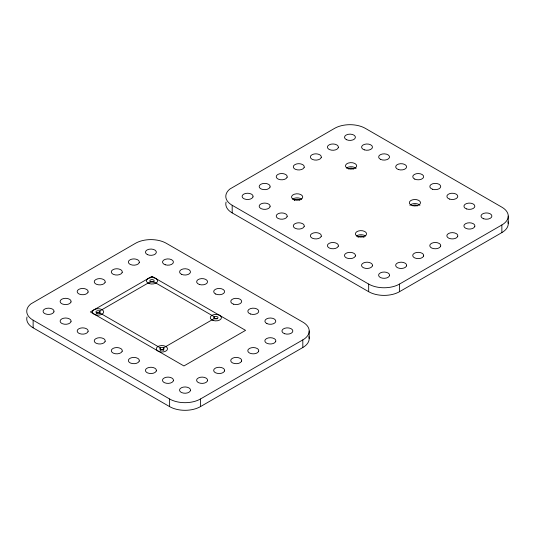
<?xml version="1.0" encoding="UTF-8"?>
<svg xmlns="http://www.w3.org/2000/svg" width="535" height="535" viewBox="0 0 535 535"><rect width="100%" height="100%" fill="white"/><g stroke="black" fill="none" stroke-linecap="round" stroke-linejoin="round"><path stroke-width="0.8" d="M150.495 281.671A2.14 1.237 0 0 1 151.458 279.598A2.14 1.237 0 0 1 154.08 281.116A2.14 1.237 0 0 1 150.495 281.671L99.59 311.062L99.59 313.095M214.341 318.526L163.429 347.917L163.429 349.95M33.13 320.197L169.622 398.996A21.801 12.586 0 0 0 200.458 398.99L302.817 339.899A21.795 12.579 0 0 0 302.817 322.103L166.318 243.298A21.795 12.579 0 0 0 135.502 243.298L30.916 303.893A21.801 12.586 0 0 0 33.13 320.197L33.13 327.821L169.622 406.627A21.801 12.586 0 0 0 200.458 406.62L302.817 347.523A21.795 12.579 0 0 0 308.929 336.655M232.183 205.273L368.675 284.078A21.801 12.586 0 0 0 399.511 284.072L501.863 224.974A21.795 12.579 0 0 0 501.863 207.179L365.372 128.373A21.795 12.579 0 0 0 334.556 128.373L229.97 188.975A21.801 12.586 0 0 0 232.183 205.273L232.183 212.897L368.675 291.702A21.801 12.586 0 0 0 399.511 291.695L501.863 232.598A21.795 12.579 0 0 0 507.982 221.737M153.525 281.671L214.341 316.78L214.341 318.813A2.14 1.237 0 0 1 217.37 318.813M99.59 312.808L160.406 347.917L160.406 349.95M508.25 216.08L508.25 223.704M501.863 224.974L501.863 232.598M399.511 284.072L399.511 291.695M368.675 284.078L368.675 291.702M309.197 330.998L309.197 338.628M302.817 339.899L302.817 347.523M200.458 398.99L200.458 406.62M169.622 398.996L169.622 406.627M358.055 237.313A3.116 1.799 0 0 1 361.098 236.142A3.116 1.799 0 0 1 363.967 237.453M412.351 205.774A3.116 1.799 0 0 1 417.601 205.901M294.21 200.451A3.116 1.799 0 0 1 296.865 199.287A3.116 1.799 0 0 1 299.821 200.184M356.437 236.035A5.604 3.237 0 0 1 365.505 236.035M232.183 212.897A21.801 12.586 0 0 1 226.071 202.029M346.533 168.037A5.604 3.237 0 0 1 356.056 168.471M409.917 205.333A5.604 3.237 0 0 1 414.906 203.561A5.604 3.237 0 0 1 419.901 205.333M348.506 168.913A3.116 1.799 0 0 1 353.762 169.04M292.591 199.18A5.604 3.237 0 0 1 301.66 199.18M33.13 327.821A21.801 12.586 0 0 1 27.017 316.954M151.137 281.664A5.604 3.237 0 0 1 152.89 281.664M214.976 318.526A5.604 3.237 0 0 1 216.728 318.526M160.065 350.211A2.14 1.237 0 0 1 163.77 350.211M150.154 282.212A2.14 1.237 0 0 1 153.866 282.212M96.22 313.349A2.14 1.237 0 0 1 99.931 313.349M53.921 311.791L53.721 312.273A5.45 3.143 0 0 1 45.341 313.844L44.686 313.523A5.45 3.143 0 0 1 43.362 310.327L43.683 309.872A5.45 3.143 0 0 1 52.39 309.076L52.952 309.451A5.45 3.143 0 0 1 53.921 311.791M70.981 301.941L70.787 302.422A5.45 3.143 0 0 1 62.401 303.994L61.752 303.673A5.45 3.143 0 0 1 60.422 300.476L60.749 300.021A5.45 3.143 0 0 1 69.456 299.225L70.011 299.6A5.45 3.143 0 0 1 70.981 301.941M70.981 321.642L70.787 322.123A5.45 3.143 0 0 1 62.401 323.695L61.752 323.374A5.45 3.143 0 0 1 60.422 320.177L60.749 319.723A5.45 3.143 0 0 1 69.456 318.927L70.011 319.301A5.45 3.143 0 0 1 70.981 321.642M88.048 292.09L87.847 292.571A5.45 3.143 0 0 1 79.461 294.143L78.812 293.822A5.45 3.143 0 0 1 77.481 290.625L77.809 290.171A5.45 3.143 0 0 1 86.516 289.375L87.071 289.749A5.45 3.143 0 0 1 88.048 292.09M105.107 282.239L104.907 282.721A5.45 3.143 0 0 1 96.521 284.292L95.872 283.971A5.45 3.143 0 0 1 94.541 280.775L94.869 280.32A5.45 3.143 0 0 1 103.576 279.524L104.131 279.899A5.45 3.143 0 0 1 105.107 282.239M88.048 331.493L87.847 331.974A5.45 3.143 0 0 1 79.461 333.546L78.812 333.225A5.45 3.143 0 0 1 77.481 330.028L77.809 329.573A5.45 3.143 0 0 1 86.516 328.778L87.071 329.152A5.45 3.143 0 0 1 88.048 331.493M122.167 272.389L121.967 272.87A5.45 3.143 0 0 1 113.587 274.442L112.932 274.121A5.45 3.143 0 0 1 111.608 270.924L111.935 270.469A5.45 3.143 0 0 1 120.642 269.673L121.198 270.048A5.45 3.143 0 0 1 122.167 272.389M105.107 341.343L104.907 341.825A5.45 3.143 0 0 1 96.521 343.396L95.872 343.075A5.45 3.143 0 0 1 94.541 339.879L94.869 339.424A5.45 3.143 0 0 1 103.576 338.628L104.131 339.003A5.45 3.143 0 0 1 105.107 341.343M139.227 262.538L139.033 263.019A5.45 3.143 0 0 1 130.647 264.591L129.998 264.27A5.45 3.143 0 0 1 128.667 261.073L128.995 260.619A5.45 3.143 0 0 1 137.702 259.823L138.257 260.197A5.45 3.143 0 0 1 139.227 262.538M122.167 351.194L121.967 351.676A5.45 3.143 0 0 1 113.587 353.247L112.932 352.926A5.45 3.143 0 0 1 111.608 349.729L111.935 349.275A5.45 3.143 0 0 1 120.642 348.479L121.198 348.853A5.45 3.143 0 0 1 122.167 351.194M139.227 361.045L139.033 361.52A5.45 3.143 0 0 1 130.647 363.098L129.998 362.777A5.45 3.143 0 0 1 128.667 359.58L128.995 359.125A5.45 3.143 0 0 1 137.702 358.33L138.257 358.704A5.45 3.143 0 0 1 139.227 361.045M156.294 370.895L156.093 371.37A5.45 3.143 0 0 1 147.707 372.948L147.058 372.627A5.45 3.143 0 0 1 145.727 369.431L146.055 368.976A5.45 3.143 0 0 1 154.762 368.174L155.317 368.555A5.45 3.143 0 0 1 156.294 370.895M173.353 380.746L173.153 381.221A5.45 3.143 0 0 1 164.767 382.799L164.118 382.478A5.45 3.143 0 0 1 162.787 379.282L163.115 378.82A5.45 3.143 0 0 1 171.822 378.024L172.377 378.406A5.45 3.143 0 0 1 173.353 380.746M252.975 196.867L252.774 197.348A5.45 3.143 0 0 1 244.388 198.92L243.739 198.599A5.45 3.143 0 0 1 242.409 195.402L242.736 194.947A5.45 3.143 0 0 1 251.443 194.151L251.998 194.526A5.45 3.143 0 0 1 252.975 196.867M270.035 187.016L269.834 187.497A5.45 3.143 0 0 1 261.454 189.069L260.799 188.748A5.45 3.143 0 0 1 259.475 185.551L259.803 185.097A5.45 3.143 0 0 1 268.51 184.301L269.065 184.675A5.45 3.143 0 0 1 270.035 187.016M190.413 390.597L190.213 391.072A5.45 3.143 0 0 1 181.833 392.65L181.178 392.329A5.45 3.143 0 0 1 179.854 389.132L180.181 388.671A5.45 3.143 0 0 1 188.888 387.875L189.443 388.256A5.45 3.143 0 0 1 190.413 390.597M270.035 206.717L269.834 207.199A5.45 3.143 0 0 1 261.454 208.77L260.799 208.449A5.45 3.143 0 0 1 259.475 205.253L259.803 204.798A5.45 3.143 0 0 1 268.51 204.002L269.065 204.377A5.45 3.143 0 0 1 270.035 206.717M287.101 177.165L286.9 177.647A5.45 3.143 0 0 1 278.514 179.218L277.866 178.897A5.45 3.143 0 0 1 276.535 175.701L276.862 175.246A5.45 3.143 0 0 1 285.57 174.45L286.125 174.825A5.45 3.143 0 0 1 287.101 177.165M207.48 380.746L207.279 381.221A5.45 3.143 0 0 1 198.893 382.799L198.244 382.478A5.45 3.143 0 0 1 196.913 379.282L197.241 378.82A5.45 3.143 0 0 1 205.948 378.024L206.503 378.406A5.45 3.143 0 0 1 207.48 380.746M304.161 167.315L303.96 167.796A5.45 3.143 0 0 1 295.574 169.368L294.925 169.047A5.45 3.143 0 0 1 293.595 165.85L293.922 165.395A5.45 3.143 0 0 1 302.629 164.599L303.185 164.974A5.45 3.143 0 0 1 304.161 167.315M287.101 216.568L286.9 217.049A5.45 3.143 0 0 1 278.514 218.621L277.866 218.3A5.45 3.143 0 0 1 276.535 215.103L276.862 214.649A5.45 3.143 0 0 1 285.57 213.853L286.125 214.227A5.45 3.143 0 0 1 287.101 216.568M224.539 370.895L224.339 371.37A5.45 3.143 0 0 1 215.953 372.948L215.304 372.627A5.45 3.143 0 0 1 213.973 369.431L214.301 368.976A5.45 3.143 0 0 1 223.008 368.174L223.563 368.555A5.45 3.143 0 0 1 224.539 370.895M321.221 157.464L321.02 157.945A5.45 3.143 0 0 1 312.641 159.517L311.985 159.196A5.45 3.143 0 0 1 310.661 155.999L310.982 155.545A5.45 3.143 0 0 1 319.689 154.749L320.251 155.123A5.45 3.143 0 0 1 321.221 157.464M241.599 361.045L241.399 361.52A5.45 3.143 0 0 1 233.019 363.098L232.364 362.777A5.45 3.143 0 0 1 231.04 359.58L231.361 359.125A5.45 3.143 0 0 1 240.068 358.33L240.63 358.704A5.45 3.143 0 0 1 241.599 361.045M304.161 226.419L303.96 226.9A5.45 3.143 0 0 1 295.574 228.472L294.925 228.151A5.45 3.143 0 0 1 293.595 224.954L293.922 224.499A5.45 3.143 0 0 1 302.629 223.704L303.185 224.078A5.45 3.143 0 0 1 304.161 226.419M338.28 147.613L338.087 148.095A5.45 3.143 0 0 1 329.7 149.666L329.052 149.345A5.45 3.143 0 0 1 327.721 146.155L328.049 145.694A5.45 3.143 0 0 1 336.756 144.898L337.311 145.273A5.45 3.143 0 0 1 338.28 147.613M258.659 351.194L258.465 351.676A5.45 3.143 0 0 1 250.079 353.247L249.43 352.926A5.45 3.143 0 0 1 248.1 349.729L248.427 349.275A5.45 3.143 0 0 1 257.134 348.479L257.689 348.853A5.45 3.143 0 0 1 258.659 351.194M275.726 341.343L275.525 341.825A5.45 3.143 0 0 1 267.139 343.396L266.49 343.075A5.45 3.143 0 0 1 265.159 339.879L265.487 339.424A5.45 3.143 0 0 1 274.194 338.628L274.749 339.003A5.45 3.143 0 0 1 275.726 341.343M321.221 236.269L321.02 236.751A5.45 3.143 0 0 1 312.641 238.322L311.985 238.001A5.45 3.143 0 0 1 310.661 234.805L310.982 234.35A5.45 3.143 0 0 1 319.689 233.554L320.251 233.929A5.45 3.143 0 0 1 321.221 236.269M338.28 246.12L338.087 246.602A5.45 3.143 0 0 1 329.7 248.173L329.052 247.852A5.45 3.143 0 0 1 327.721 244.655L328.049 244.201A5.45 3.143 0 0 1 336.756 243.405L337.311 243.779A5.45 3.143 0 0 1 338.28 246.12M355.347 255.971L355.146 256.452A5.45 3.143 0 0 1 346.76 258.024L346.112 257.703A5.45 3.143 0 0 1 344.781 254.506L345.108 254.051A5.45 3.143 0 0 1 353.816 253.256L354.371 253.63A5.45 3.143 0 0 1 355.347 255.971M372.407 265.821L372.206 266.303A5.45 3.143 0 0 1 363.82 267.875L363.171 267.553A5.45 3.143 0 0 1 361.841 264.357L362.168 263.902A5.45 3.143 0 0 1 370.875 263.106L371.43 263.481A5.45 3.143 0 0 1 372.407 265.821M389.467 275.672L389.266 276.154A5.45 3.143 0 0 1 380.887 277.725L380.231 277.404A5.45 3.143 0 0 1 378.907 274.208L379.235 273.753A5.45 3.143 0 0 1 387.942 272.957L388.497 273.332A5.45 3.143 0 0 1 389.467 275.672M406.526 265.821L406.332 266.303A5.45 3.143 0 0 1 397.946 267.875L397.298 267.553A5.45 3.143 0 0 1 395.967 264.357L396.295 263.902A5.45 3.143 0 0 1 405.002 263.106L405.557 263.481A5.45 3.143 0 0 1 406.526 265.821M423.593 255.971L423.392 256.452A5.45 3.143 0 0 1 415.006 258.024L414.358 257.703A5.45 3.143 0 0 1 413.027 254.506L413.354 254.051A5.45 3.143 0 0 1 422.061 253.256L422.617 253.63A5.45 3.143 0 0 1 423.593 255.971M440.653 246.12L440.452 246.602A5.45 3.143 0 0 1 432.066 248.173L431.417 247.852A5.45 3.143 0 0 1 430.087 244.655L430.414 244.201A5.45 3.143 0 0 1 439.121 243.405L439.676 243.779A5.45 3.143 0 0 1 440.653 246.12M457.713 236.269L457.512 236.751A5.45 3.143 0 0 1 449.132 238.322L448.477 238.001A5.45 3.143 0 0 1 447.153 234.805L447.481 234.35A5.45 3.143 0 0 1 456.188 233.554L456.743 233.929A5.45 3.143 0 0 1 457.713 236.269M474.779 226.419L474.578 226.9A5.45 3.143 0 0 1 466.192 228.472L465.544 228.151A5.45 3.143 0 0 1 464.213 224.954L464.54 224.499A5.45 3.143 0 0 1 473.248 223.704L473.803 224.078A5.45 3.143 0 0 1 474.779 226.419M152.014 276.348L90.368 311.932L183.933 365.953L245.572 330.362L152.014 276.348M483.734 218.802A5.45 3.143 0 0 0 491.906 216.08A5.45 3.143 0 0 0 483.734 213.351A5.45 3.143 0 0 0 483.734 218.802M466.667 208.951A5.45 3.143 0 0 0 474.846 206.229A5.45 3.143 0 0 0 466.667 203.501A5.45 3.143 0 0 0 466.667 208.951M412.104 205.534A5.604 3.237 0 0 0 420.51 202.732A5.604 3.237 0 0 0 412.104 199.929A5.604 3.237 0 0 0 412.104 205.534M432.547 189.25A5.45 3.143 0 0 0 440.72 186.528A5.45 3.143 0 0 0 432.547 183.799A5.45 3.143 0 0 0 432.547 189.25M348.265 168.672A5.604 3.237 0 0 0 356.671 165.87A5.604 3.237 0 0 0 348.265 163.068A5.604 3.237 0 0 0 348.265 168.672M294.324 199.816A5.604 3.237 0 0 0 302.73 197.014A5.604 3.237 0 0 0 294.324 194.212A5.604 3.237 0 0 0 294.324 199.816M449.607 199.1A5.45 3.143 0 0 0 457.779 196.378A5.45 3.143 0 0 0 449.607 193.65A5.45 3.143 0 0 0 449.607 199.1M358.169 236.671A5.604 3.237 0 0 0 366.575 233.869A5.604 3.237 0 0 0 358.169 231.066A5.604 3.237 0 0 0 358.169 236.671M346.533 139.715A5.45 3.143 0 0 0 355.347 137.762A5.45 3.143 0 0 0 348.011 134.338A5.45 3.143 0 0 0 346.533 139.715M364.302 149.847A5.45 3.143 0 0 0 372.474 147.125A5.45 3.143 0 0 0 364.302 144.403A5.45 3.143 0 0 0 364.302 149.847M380.659 159.417A5.45 3.143 0 0 0 389.467 157.464A5.45 3.143 0 0 0 382.137 154.04A5.45 3.143 0 0 0 380.659 159.417M414.779 179.118A5.45 3.143 0 0 0 423.593 177.165A5.45 3.143 0 0 0 416.257 173.741A5.45 3.143 0 0 0 414.779 179.118M398.421 169.548A5.45 3.143 0 0 0 406.593 166.826A5.45 3.143 0 0 0 398.421 164.098A5.45 3.143 0 0 0 398.421 169.548M284.68 333.726A5.45 3.143 0 0 0 292.852 330.998A5.45 3.143 0 0 0 284.68 328.276A5.45 3.143 0 0 0 284.68 333.726M266.911 323.595A5.45 3.143 0 0 0 275.726 321.642A5.45 3.143 0 0 0 268.389 318.211A5.45 3.143 0 0 0 266.911 323.595M213.05 320.458A5.604 3.237 0 0 0 221.457 317.656A5.604 3.237 0 0 0 213.05 314.854A5.604 3.237 0 0 0 213.05 320.458M233.494 304.174A5.45 3.143 0 0 0 241.666 301.446A5.45 3.143 0 0 0 233.494 298.724A5.45 3.143 0 0 0 233.494 304.174M149.212 283.597A5.604 3.237 0 0 0 157.618 280.795A5.604 3.237 0 0 0 149.212 277.993A5.604 3.237 0 0 0 149.212 283.597M95.27 314.734A5.604 3.237 0 0 0 103.676 311.932A5.604 3.237 0 0 0 95.27 309.13A5.604 3.237 0 0 0 95.27 314.734M250.554 314.025A5.45 3.143 0 0 0 258.726 311.296A5.45 3.143 0 0 0 250.554 308.575A5.45 3.143 0 0 0 250.554 314.025M159.116 351.595A5.604 3.237 0 0 0 167.522 348.793A5.604 3.237 0 0 0 159.116 345.991A5.604 3.237 0 0 0 159.116 351.595M147.479 254.64A5.45 3.143 0 0 0 156.294 252.687A5.45 3.143 0 0 0 148.957 249.256A5.45 3.143 0 0 0 147.479 254.64M165.248 264.772A5.45 3.143 0 0 0 173.42 262.043A5.45 3.143 0 0 0 165.248 259.321A5.45 3.143 0 0 0 165.248 264.772M181.606 274.341A5.45 3.143 0 0 0 190.413 272.389A5.45 3.143 0 0 0 183.084 268.958A5.45 3.143 0 0 0 181.606 274.341M215.725 294.043A5.45 3.143 0 0 0 224.539 292.09A5.45 3.143 0 0 0 217.203 288.659A5.45 3.143 0 0 0 215.725 294.043M199.368 284.473A5.45 3.143 0 0 0 207.547 281.744A5.45 3.143 0 0 0 199.368 279.023A5.45 3.143 0 0 0 199.368 284.473M160.848 349.863A2.14 1.237 0 0 0 164.058 348.793A2.14 1.237 0 0 0 160.848 347.723A2.14 1.237 0 0 0 160.848 349.863M214.782 318.726A2.14 1.237 0 0 0 217.992 317.656A2.14 1.237 0 0 0 214.782 316.586A2.14 1.237 0 0 0 214.782 318.726M97.002 313.002A2.14 1.237 0 0 0 100.212 311.932A2.14 1.237 0 0 0 97.002 310.862A2.14 1.237 0 0 0 97.002 313.002"/></g></svg>
